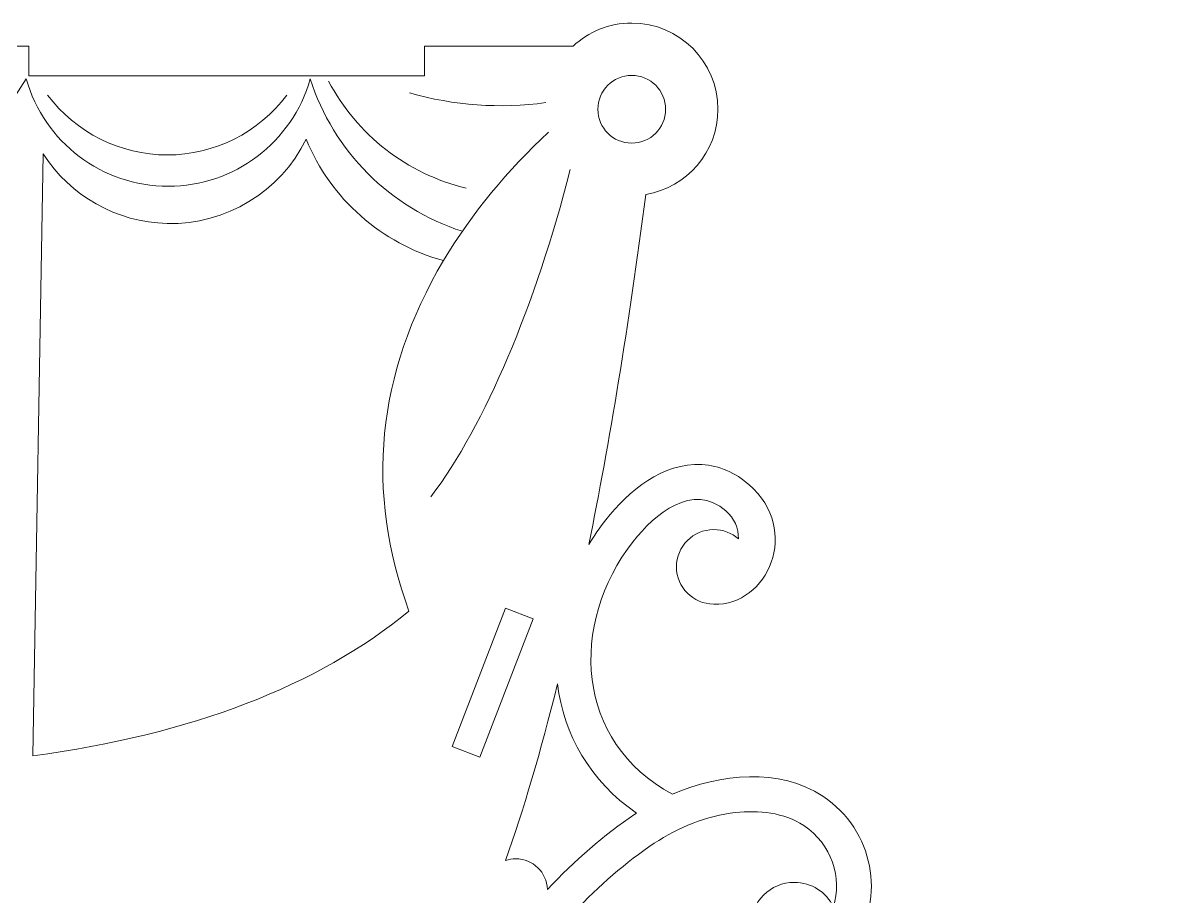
# Model space of a CAD drawing. Header units: millimetres. Extents: x -917 to 965, y -497 to 497.
# Drawn here: x 50.9 to 283.7, y 100 to 276.5 of the extents above; entities that cross this region are included whole.
import ezdxf

# ---------------------------------------------------------------- set-up
doc = ezdxf.new("R2010")
doc.units = ezdxf.units.MM
doc.header["$MEASUREMENT"] = 0
doc.layers.add('Camada 1', color=7, linetype='Continuous')

msp = doc.modelspace()

# ---------------------------------------------------------------- linework, layer by layer
at = {"layer": 'Camada 1', "color": 250, "lineweight": 9}
for points, knots in [([(-198.3964, -83.4735), (-162.6982, -83.4735), (-131.9322, -62.3545), (-117.9107, -31.9291), (-117.9107, -31.9291), (-112.7183, -20.6621), (-109.8222, -8.1187), (-109.8222, 5.1008), (-109.8222, 5.1008), (-109.8222, 14.6397), (-111.3359, 23.8243), (-114.1266, 32.4329), (-114.1266, 32.4329), (-111.8537, 30.3117), (-109.523, 28.2998), (-107.135, 26.4231), (-107.135, 26.4231), (-96.3044, 17.9114), (-83.4844, 11.6802), (-69.387, 12.7613), (-69.387, 12.7613), (-61.7681, 13.3454), (-54.368, 16.3969), (-47.9919, 20.5079), (-47.9919, 20.5079), (-41.9496, 24.4035), (-37.2773, 29.6993), (-32.512, 34.9897), (-32.512, 34.9897), (-28.8045, 39.1058), (-24.4884, 43.9299), (-19.4436, 46.3837), (-19.4436, 46.3837), (-18.9485, 46.6244), (-18.4434, 46.8444), (-17.929, 47.0403), (-17.929, 47.0403), (-13.2425, 48.8262), (-8.7657, 48.0524), (-7.9944, 42.8839), (-7.9944, 42.8839), (-9.0435, 43.3459), (-10.2032, 43.6028), (-11.423, 43.6028), (-11.423, 43.6028), (-16.1253, 43.6028), (-19.9374, 39.7908), (-19.9374, 35.0882), (-19.9374, 35.0882), (-19.9374, 24.9912), (-5.5626, 23.4531), (-1.6276, 32.7066), (-1.6276, 32.7066), (2.3074, 23.4531), (16.6822, 24.9912), (16.6822, 35.0882), (16.6822, 35.0882), (16.6822, 39.7908), (12.8701, 43.6028), (8.1678, 43.6028), (8.1678, 43.6028), (6.948, 43.6028), (5.7883, 43.3459), (4.7392, 42.8839), (4.7392, 42.8839), (5.5105, 48.0524), (9.9873, 48.8262), (14.6738, 47.0403), (14.6738, 47.0403), (15.1882, 46.8444), (15.6933, 46.6244), (16.1884, 46.3837), (16.1884, 46.3837), (21.2332, 43.9299), (25.5493, 39.1058), (29.2568, 34.9897), (29.2568, 34.9897), (34.0221, 29.6993), (38.6944, 24.4035), (44.7367, 20.5079), (44.7367, 20.5079), (51.1128, 16.3969), (58.5129, 13.3454), (66.1318, 12.7613), (66.1318, 12.7613), (80.2292, 11.6802), (93.0492, 17.9114), (103.8798, 26.4231), (103.8798, 26.4231), (106.2678, 28.2998), (108.5985, 30.3117), (110.8714, 32.4329), (110.8714, 32.4329), (108.0807, 23.8243), (106.567, 14.6397), (106.567, 5.1008), (106.567, 5.1008), (106.567, -8.1187), (109.4631, -20.6621), (114.6555, -31.9291), (114.6555, -31.9291), (128.677, -62.3545), (159.443, -83.4735), (195.1412, -83.4735), (195.1412, -83.4735), (244.0591, -83.4735), (283.7154, -43.8171), (283.7154, 5.1008), (283.7154, 5.1008), (283.7154, 45.8431), (256.2044, 80.1555), (218.7476, 90.4885), (218.7476, 90.4885), (225.2238, 99.6371), (222.9325, 113.5027), (212.5837, 120.3103), (212.5837, 120.3103), (203.7228, 126.1391), (191.9221, 124.9127), (182.1681, 120.7623), (182.1681, 120.7623), (162.562, 131.2106), (161.156, 155.1075), (174.2652, 171.8183), (174.2652, 171.8183), (178.596, 177.339), (186.2582, 183.822), (192.9885, 177.9755), (192.9885, 177.9755), (194.654, 176.5287), (195.5364, 174.444), (195.4903, 172.325), (195.4903, 172.325), (194.163, 173.4893), (192.4237, 174.1953), (190.5193, 174.1953), (190.5193, 174.1953), (186.3536, 174.1953), (182.9767, 170.8184), (182.9767, 166.6529), (182.9767, 166.6529), (182.9767, 162.4872), (186.3553, 159.2288), (190.5193, 159.1103), (190.5193, 159.1103), (201.444, 158.7992), (208.2439, 174.0666), (197.6142, 183.3003), (197.6142, 183.3003), (194.9083, 185.6509), (191.7024, 187.1293), (188.0985, 187.3232), (188.0985, 187.3232), (180.2179, 187.7471), (173.2996, 182.0154), (168.7155, 176.1719), (168.7155, 176.1719), (167.4559, 174.566), (166.3149, 172.9043), (165.2881, 171.2009), (165.2881, 171.2009), (169.4463, 191.7251), (173.3392, 215.2747), (176.7885, 241.9203), (176.7885, 241.9203), (185.059, 243.2747), (191.3702, 250.4546), (191.3702, 259.1085), (191.3702, 259.1085), (191.3702, 268.7283), (183.572, 276.5267), (173.9522, 276.5267), (173.9522, 276.5267), (169.3682, 276.5267), (165.1976, 274.7558), (162.0877, 271.8611), (162.0877, 271.8611), (162.0877, 271.8611), (132.0877, 271.8611), (132.0877, 271.8611), (132.0877, 271.8611), (132.0877, 271.8611), (132.0877, 265.8611), (132.0877, 265.8611), (132.0877, 265.8611), (132.0877, 265.8611), (52.0877, 265.8611), (52.0877, 265.8611), (52.0877, 265.8611), (52.0877, 265.8611), (52.0877, 271.8611), (52.0877, 271.8611), (52.0877, 271.8611), (52.0877, 271.8611), (-55.3429, 271.8611), (-55.3429, 271.8611), (-55.3429, 271.8611), (-55.3429, 271.8611), (-55.3429, 265.8611), (-55.3429, 265.8611), (-55.3429, 265.8611), (-55.3429, 265.8611), (-135.3429, 265.8611), (-135.3429, 265.8611), (-135.3429, 265.8611), (-135.3429, 265.8611), (-135.3429, 271.8611), (-135.3429, 271.8611), (-135.3429, 271.8611), (-135.3429, 271.8611), (-165.3429, 271.8611), (-165.3429, 271.8611), (-165.3429, 271.8611), (-168.4528, 274.7558), (-172.6234, 276.5267), (-177.2074, 276.5267), (-177.2074, 276.5267), (-186.8272, 276.5267), (-194.6254, 268.7283), (-194.6254, 259.1085), (-194.6254, 259.1085), (-194.6254, 250.4546), (-188.3142, 243.2747), (-180.0437, 241.9203), (-180.0437, 241.9203), (-176.5944, 215.2747), (-172.7015, 191.7251), (-168.5433, 171.2009), (-168.5433, 171.2009), (-169.5701, 172.9043), (-170.7111, 174.566), (-171.9707, 176.1719), (-171.9707, 176.1719), (-176.5548, 182.0154), (-183.4731, 187.7471), (-191.3537, 187.3232), (-191.3537, 187.3232), (-194.9576, 187.1293), (-198.1635, 185.6509), (-200.8694, 183.3003), (-200.8694, 183.3003), (-211.4991, 174.0666), (-204.6992, 158.7992), (-193.7745, 159.1103), (-193.7745, 159.1103), (-189.6105, 159.2288), (-186.2319, 162.4872), (-186.2319, 166.6529), (-186.2319, 166.6529), (-186.2319, 170.8184), (-189.6088, 174.1953), (-193.7745, 174.1953), (-193.7745, 174.1953), (-195.6789, 174.1953), (-197.4182, 173.4893), (-198.7455, 172.325), (-198.7455, 172.325), (-198.7916, 174.444), (-197.9092, 176.5287), (-196.2437, 177.9755), (-196.2437, 177.9755), (-189.5134, 183.822), (-181.8512, 177.339), (-177.5204, 171.8183), (-177.5204, 171.8183), (-164.4112, 155.1075), (-165.8172, 131.2106), (-185.4233, 120.7623), (-185.4233, 120.7623), (-195.1773, 124.9127), (-206.978, 126.1391), (-215.8389, 120.3103), (-215.8389, 120.3103), (-226.1877, 113.5027), (-228.479, 99.6371), (-222.0028, 90.4885), (-222.0028, 90.4885), (-259.4596, 80.1555), (-286.9706, 45.8431), (-286.9706, 5.1008), (-286.9706, 5.1008), (-286.9706, -43.8171), (-247.3143, -83.4735), (-198.3964, -83.4735)], [0, 0, 0, 0, 0.01388889, 0.01388889, 0.01388889, 0.01388889, 0.02777778, 0.02777778, 0.02777778, 0.02777778, 0.04166667, 0.04166667, 0.04166667, 0.04166667, 0.05555556, 0.05555556, 0.05555556, 0.05555556, 0.06944444, 0.06944444, 0.06944444, 0.06944444, 0.08333333, 0.08333333, 0.08333333, 0.08333333, 0.09722222, 0.09722222, 0.09722222, 0.09722222, 0.11111111, 0.11111111, 0.11111111, 0.11111111, 0.125, 0.125, 0.125, 0.125, 0.13888889, 0.13888889, 0.13888889, 0.13888889, 0.15277778, 0.15277778, 0.15277778, 0.15277778, 0.16666667, 0.16666667, 0.16666667, 0.16666667, 0.18055556, 0.18055556, 0.18055556, 0.18055556, 0.19444444, 0.19444444, 0.19444444, 0.19444444, 0.20833333, 0.20833333, 0.20833333, 0.20833333, 0.22222222, 0.22222222, 0.22222222, 0.22222222, 0.23611111, 0.23611111, 0.23611111, 0.23611111, 0.25, 0.25, 0.25, 0.25, 0.26388889, 0.26388889, 0.26388889, 0.26388889, 0.27777778, 0.27777778, 0.27777778, 0.27777778, 0.29166667, 0.29166667, 0.29166667, 0.29166667, 0.30555556, 0.30555556, 0.30555556, 0.30555556, 0.31944444, 0.31944444, 0.31944444, 0.31944444, 0.33333333, 0.33333333, 0.33333333, 0.33333333, 0.34722222, 0.34722222, 0.34722222, 0.34722222, 0.36111111, 0.36111111, 0.36111111, 0.36111111, 0.375, 0.375, 0.375, 0.375, 0.38888889, 0.38888889, 0.38888889, 0.38888889, 0.40277778, 0.40277778, 0.40277778, 0.40277778, 0.41666667, 0.41666667, 0.41666667, 0.41666667, 0.43055556, 0.43055556, 0.43055556, 0.43055556, 0.44444444, 0.44444444, 0.44444444, 0.44444444, 0.45833333, 0.45833333, 0.45833333, 0.45833333, 0.47222222, 0.47222222, 0.47222222, 0.47222222, 0.48611111, 0.48611111, 0.48611111, 0.48611111, 0.5, 0.5, 0.5, 0.5, 0.51388889, 0.51388889, 0.51388889, 0.51388889, 0.52777778, 0.52777778, 0.52777778, 0.52777778, 0.54166667, 0.54166667, 0.54166667, 0.54166667, 0.55555556, 0.55555556, 0.55555556, 0.55555556, 0.56944444, 0.56944444, 0.56944444, 0.56944444, 0.58333333, 0.58333333, 0.58333333, 0.58333333, 0.59722222, 0.59722222, 0.59722222, 0.59722222, 0.61111111, 0.61111111, 0.61111111, 0.61111111, 0.625, 0.625, 0.625, 0.625, 0.63888889, 0.63888889, 0.63888889, 0.63888889, 0.65277778, 0.65277778, 0.65277778, 0.65277778, 0.66666667, 0.66666667, 0.66666667, 0.66666667, 0.68055556, 0.68055556, 0.68055556, 0.68055556, 0.69444444, 0.69444444, 0.69444444, 0.69444444, 0.70833333, 0.70833333, 0.70833333, 0.70833333, 0.72222222, 0.72222222, 0.72222222, 0.72222222, 0.73611111, 0.73611111, 0.73611111, 0.73611111, 0.75, 0.75, 0.75, 0.75, 0.76388889, 0.76388889, 0.76388889, 0.76388889, 0.77777778, 0.77777778, 0.77777778, 0.77777778, 0.79166667, 0.79166667, 0.79166667, 0.79166667, 0.80555556, 0.80555556, 0.80555556, 0.80555556, 0.81944444, 0.81944444, 0.81944444, 0.81944444, 0.83333333, 0.83333333, 0.83333333, 0.83333333, 0.84722222, 0.84722222, 0.84722222, 0.84722222, 0.86111111, 0.86111111, 0.86111111, 0.86111111, 0.875, 0.875, 0.875, 0.875, 0.88888889, 0.88888889, 0.88888889, 0.88888889, 0.90277778, 0.90277778, 0.90277778, 0.90277778, 0.91666667, 0.91666667, 0.91666667, 0.91666667, 0.93055556, 0.93055556, 0.93055556, 0.93055556, 0.94444444, 0.94444444, 0.94444444, 0.94444444, 0.95833333, 0.95833333, 0.95833333, 0.95833333, 0.97222222, 0.97222222, 0.97222222, 0.97222222, 1, 1, 1, 1]), ([(173.9522, 252.2658), (170.1729, 252.2658), (167.1094, 255.3293), (167.1094, 259.1085), (167.1094, 259.1085), (167.1094, 262.8878), (170.1729, 265.9513), (173.9522, 265.9513), (173.9522, 265.9513), (177.7314, 265.9513), (180.795, 262.8878), (180.795, 259.1085), (180.795, 259.1085), (180.795, 255.3293), (177.7314, 252.2658), (173.9522, 252.2658)], [0, 0, 0, 0, 0.2, 0.2, 0.2, 0.2, 0.4, 0.4, 0.4, 0.4, 0.6, 0.6, 0.6, 0.6, 1, 1, 1, 1]), ([(52.9371, 128.4963), (52.9371, 128.4963), (55.039, 250.1102), (55.039, 250.1102), (55.039, 250.1102), (60.4656, 241.6257), (69.817, 236.2628), (80.0893, 236.0321), (80.0893, 236.0321), (91.9591, 235.7654), (102.9085, 242.3991), (108.1678, 253.0435), (108.1678, 253.0435), (113.1123, 241.0227), (123.3456, 231.9697), (135.8796, 228.5276), (135.8796, 228.5276), (122.3749, 205.5593), (120.0614, 181.9526), (128.9391, 157.7081), (128.9391, 157.7081), (110.391, 142.5437), (85.0569, 132.8065), (52.9371, 128.4963)], [0, 0, 0, 0, 0.14285714, 0.14285714, 0.14285714, 0.14285714, 0.28571429, 0.28571429, 0.28571429, 0.28571429, 0.42857143, 0.42857143, 0.42857143, 0.42857143, 0.57142857, 0.57142857, 0.57142857, 0.57142857, 0.71428571, 0.71428571, 0.71428571, 0.71428571, 1, 1, 1, 1]), ([(143.2401, 128.1926), (143.2401, 128.1926), (137.6408, 130.3485), (137.6408, 130.3485), (137.6408, 130.3485), (137.6408, 130.3485), (148.4204, 158.345), (148.4204, 158.345), (148.4204, 158.345), (148.4204, 158.345), (154.0197, 156.1891), (154.0197, 156.1891), (154.0197, 156.1891), (154.0197, 156.1891), (143.2401, 128.1926), (143.2401, 128.1926)], [0, 0, 0, 0, 0.2, 0.2, 0.2, 0.2, 0.4, 0.4, 0.4, 0.4, 0.6, 0.6, 0.6, 0.6, 1, 1, 1, 1]), ([(148.4712, 107.3684), (152.019, 117.4463), (155.5431, 129.3181), (158.9587, 143.0148), (158.9587, 143.0148), (160.2333, 132.8207), (165.4707, 123.3601), (174.9196, 116.9111), (174.9196, 116.9111), (174.9196, 116.9111), (174.5878, 116.6939), (174.5878, 116.6939), (174.5878, 116.6939), (168.3464, 112.5489), (162.4185, 107.2902), (156.8949, 101.5067), (156.8949, 101.5067), (156.8008, 104.9461), (153.9834, 107.7053), (150.5212, 107.7053), (150.5212, 107.7053), (149.804, 107.7053), (149.1145, 107.5869), (148.4712, 107.3684)], [0, 0, 0, 0, 0.14285714, 0.14285714, 0.14285714, 0.14285714, 0.28571429, 0.28571429, 0.28571429, 0.28571429, 0.42857143, 0.42857143, 0.42857143, 0.42857143, 0.57142857, 0.57142857, 0.57142857, 0.57142857, 0.71428571, 0.71428571, 0.71428571, 0.71428571, 1, 1, 1, 1]), ([(194.9196, 117.02), (199.5712, 117.5529), (204.7105, 117.0465), (208.7073, 114.4175), (208.7073, 114.4175), (214.3339, 110.7163), (216.5256, 103.7505), (214.6951, 98.0133), (214.6951, 98.0133), (213.2647, 100.9273), (210.2685, 102.9333), (206.8033, 102.9333), (206.8033, 102.9333), (201.9504, 102.9333), (198.0164, 98.9995), (198.0164, 94.1466), (198.0164, 94.1466), (198.0164, 93.9708), (198.022, 93.7964), (198.0324, 93.6231), (198.0324, 93.6231), (197.0719, 93.654), (196.1091, 93.675), (195.1412, 93.675), (195.1412, 93.675), (187.7371, 93.675), (180.5472, 92.7609), (173.6727, 91.0494), (173.6727, 91.0494), (171.8409, 93.0101), (169.5951, 94.5801), (167.0646, 95.6267), (167.0646, 95.6267), (165.5104, 96.2694), (163.8922, 96.696), (162.2534, 96.9079), (162.2534, 96.9079), (167.353, 102.2191), (172.7995, 107.0391), (178.4898, 110.8182), (178.4898, 110.8182), (183.3428, 114.041), (189.1123, 116.3549), (194.9196, 117.02)], [0, 0, 0, 0, 0.08333333, 0.08333333, 0.08333333, 0.08333333, 0.16666667, 0.16666667, 0.16666667, 0.16666667, 0.25, 0.25, 0.25, 0.25, 0.33333333, 0.33333333, 0.33333333, 0.33333333, 0.41666667, 0.41666667, 0.41666667, 0.41666667, 0.5, 0.5, 0.5, 0.5, 0.58333333, 0.58333333, 0.58333333, 0.58333333, 0.66666667, 0.66666667, 0.66666667, 0.66666667, 0.75, 0.75, 0.75, 0.75, 0.83333333, 0.83333333, 0.83333333, 0.83333333, 1, 1, 1, 1])]:
    msp.add_open_spline(points, degree=3, knots=knots, dxfattribs=at)
at = {"layer": 'Camada 1', "color": 240, "lineweight": 20}
for points, knots in [([(-142.9823, 234.4555), (-128.3626, 239.155), (-116.9122, 250.6252), (-112.2381, 265.2533), (-112.2381, 265.2533), (-108.6097, 252.4112), (-96.8899, 243.5439), (-83.545, 243.5439), (-83.545, 243.5439), (-70.2002, 243.5439), (-58.4804, 252.4112), (-54.852, 265.2533), (-54.852, 265.2533), (-33.2489, 227.8851), (29.993, 227.8851), (51.5961, 265.2533), (51.5961, 265.2533), (55.2245, 252.4112), (66.9443, 243.5439), (80.2893, 243.5439), (80.2893, 243.5439), (93.634, 243.5439), (105.3538, 252.4112), (108.9822, 265.2533), (108.9822, 265.2533), (113.6563, 250.6252), (125.1067, 239.155), (139.7264, 234.4555)], [0, 0, 0, 0, 0.125, 0.125, 0.125, 0.125, 0.25, 0.25, 0.25, 0.25, 0.375, 0.375, 0.375, 0.375, 0.5, 0.5, 0.5, 0.5, 0.625, 0.625, 0.625, 0.625, 0.75, 0.75, 0.75, 0.75, 1, 1, 1, 1]), ([(55.916, 261.9829), (61.622, 254.3667), (70.5825, 249.8836), (80.099, 249.8836), (80.099, 249.8836), (89.6156, 249.8836), (98.5761, 254.3667), (104.2821, 261.9829)], [0, 0, 0, 0, 0.33333333, 0.33333333, 0.33333333, 0.33333333, 1, 1, 1, 1])]:
    msp.add_open_spline(points, degree=3, knots=knots, dxfattribs=at)
for points in [[(112.68, 264.8074), (118.409, 253.9206), (128.5546, 246.0331), (140.5178, 243.1652)], [(156.5851, 260.4517), (147.3708, 259.185), (137.9906, 259.8525), (129.044, 262.4154)], [(135.8794, 228.5275), (141.8177, 238.2552), (148.7701, 246.7987), (157.1575, 254.4729)], [(161.5187, 246.9105), (154.4604, 219.4319), (144.4063, 195.4616), (133.3596, 180.807)]]:
    msp.add_open_spline(points, degree=3, dxfattribs=at)

doc.saveas('drawing.dxf')
